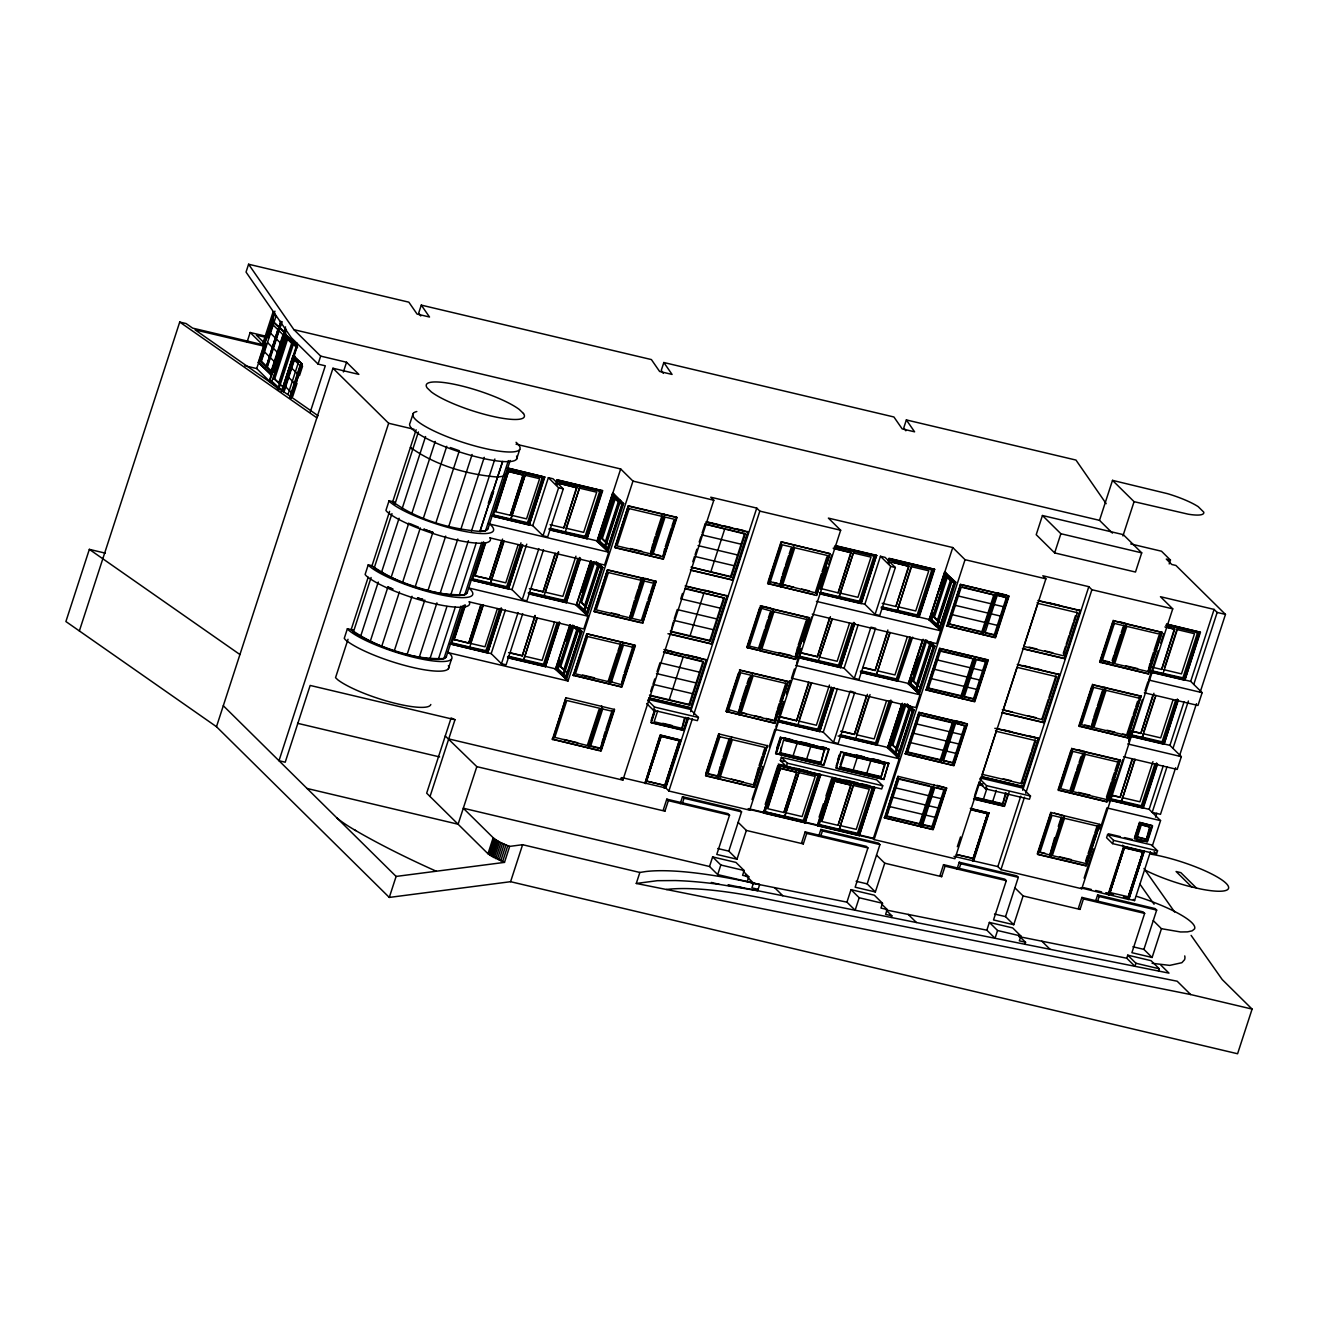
<?xml version="1.0" encoding="UTF-8"?>
<svg xmlns="http://www.w3.org/2000/svg" width="1318" height="1318" viewBox="0 0 1318 1318"><rect width="100%" height="100%" fill="white"/><g stroke="black" fill="none" stroke-linecap="round" stroke-linejoin="round"><path stroke-width="1.5" d="M105.325 553.148L89.344 549.359L65.9 621.536L216.482 726.712L389.288 897.426L510.593 881.693L1237.586 1053.757L1252.1 1009.094L1222.231 979.571L1191.093 935.368M79.36 630.943L179.726 322.053L186.085 323.553L192.609 328.116L262.447 344.641L273.188 311.625M420.788 315.974L418.729 312.959L421.282 305.117L429.52 317.012L417.081 314.079L408.844 302.168L248.591 264.243L246.038 272.085L291.311 337.672L318.066 364.097L325.299 365.811L310.175 412.336M247.026 342.186L250.173 332.498L266.187 336.288M286.401 329.22L271.59 374.806L270.569 374.559L258.279 362.417L274.951 311.147M272.991 384.642L256.713 368.562L271.508 323.371L273.551 323.849L261.425 361.165L271.508 371.149M285.1 333.223L272.2 321.23L274.671 313.651M259.926 360.77L265.478 343.668M267.9 336.205L273.501 318.972M261.557 359.122L266.467 343.998M268.312 338.331L272.612 325.101M276.088 316.04L274.243 321.724L272.2 321.23M279.465 329.698L267.34 367.014L266.318 366.766L278.098 329.121L279.119 329.352M282.003 321.872L280.157 327.556L279.136 327.309L280.635 321.295M266.318 366.766L278.098 329.121M279.136 327.309L280.981 321.625M278.51 331.23L266.994 366.684L265.972 366.437M281.657 321.543L279.811 327.226L278.79 326.979M283.683 332.581L285.528 326.897M270.569 374.559L285.38 328.989M269.103 381.561L284.688 333.586L296.945 344.921M279.087 389.98L269.811 380.803L284.688 335.036L285.709 335.283M273.238 372.203L285.709 333.816M273.32 372.286L285.512 335.349M282.019 390.556L271.887 381.297L286.747 335.53M273.683 378.628L286.731 338.462L287.752 338.693L274.704 378.876L279.614 383.719L273.683 378.628L274.704 378.876M278.592 383.489L291.64 343.306L286.731 338.462M278.197 387.541L293.074 341.774M279.218 387.789L293.37 344.245L297.044 347.886M281.344 391.726L293.008 355.811L295.051 356.288M281.525 391.726L297.275 343.257M281.805 391.924L292.711 358.331L294.754 358.826L298.412 362.434L288.115 394.164M282.365 390.688L291.657 362.088M292.893 358.265L296.616 346.832L284.688 335.036M283.601 388.283L294.029 356.041L302.217 364.147L291.163 398.168L302.151 364.081L293.008 355.811M294.211 355.646L297.324 346.057L284.688 333.586M283.996 390.309L288.296 377.08M289.515 373.307L293.815 360.078M283.848 392.402L294.754 358.826M289.729 397.295L300.043 365.564L292.711 358.331M290.075 397.855L301.13 363.834M292.728 396.454L297.028 383.225M299.483 375.663L302.563 366.206M318.066 364.097L320.669 356.107L293.914 329.665L248.591 264.243M216.482 726.712L332.96 368.249L358.842 374.378L346.552 362.236L320.669 356.107M343.388 371.956L346.552 362.236M332.96 368.249L388.645 423.259L278.988 760.733L285.215 762.216L310.158 685.442L454.974 719.727L430.03 796.484M413.193 413.424L410.046 423.078A56.345 11.434 18 0 0 463.343 453.145A56.345 11.434 18 0 0 516.541 456.094M353.356 630.086L347.375 628.752L344.245 638.406L345.53 639.873A56.345 11.434 18 0 0 409.074 666.562A56.345 11.434 18 0 0 448.367 665.606M372.22 565.735L368.233 564.845L365.102 574.5L366.388 575.966A56.345 11.434 18 0 0 429.932 602.655A56.345 11.434 18 0 0 469.224 601.7M395.021 502.142L389.041 500.807L385.91 510.461L387.195 511.928A56.345 11.434 18 0 0 450.723 538.617A56.345 11.434 18 0 0 490.032 537.662M348.018 639.279L335.546 677.666L337.853 679.874A51.517 10.445 18 0 0 391.578 702.395A51.517 10.445 18 0 0 430.805 704.487M462.816 605.802L446.39 656.512L443.935 658.555C411.496 659.774 377.739 647.896 351.148 629.691L368.183 577.251M389.601 511.335L371.989 565.834C398.58 584.039 432.337 595.917 464.776 594.698L467.231 592.655L483.591 541.83M510.165 460.493L488.055 528.551A51.517 10.445 18 0 1 479.9 531.434C449.339 528.864 417.74 519.803 392.715 501.73L416.126 429.767M446.407 656.512A51.517 10.445 18 0 1 407.163 654.42A51.517 10.445 18 0 1 353.438 631.882L371.083 577.498M418.399 431.958L395.005 503.937L392.731 501.746M467.182 592.54A51.517 10.445 18 0 1 427.955 590.431A51.517 10.445 18 0 1 374.23 567.91L391.957 513.592M360.588 636.479L378.266 582.045M402.171 508.534L425.566 436.555M381.429 572.622L399.09 518.238M370.259 641.355L387.92 586.988L392.863 589.047M411.842 513.41L435.237 441.431M391.1 577.498L408.794 523.065M381.775 646.182L399.453 591.815M402.616 582.325L420.31 527.892M423.375 518.238L446.753 446.275M394.362 650.647L412.023 596.263M415.203 586.774L432.897 532.34A51.517 10.445 18 0 1 423.753 529.161L432.881 532.406M435.945 522.686L459.339 450.723L450.344 447.543M407.147 654.403L424.824 600.036M427.988 590.546L445.682 536.113M448.746 526.459L472.124 454.479M419.272 657.237L436.933 602.853M440.113 593.38L457.791 538.996M460.855 529.292L484.25 457.313M429.899 658.934L446.934 606.494M450.74 595.077L468.417 540.693M471.498 530.989L494.876 459.01M488.286 503.328L491.993 491.894M438.317 659.379L455.353 606.939M479.9 531.434L502.652 461.415L479.983 531.434L485.601 530.61L488.055 528.551M459.158 595.522L476.193 543.082M489.769 502.784L492.883 493.179M489.917 502.932L493.657 491.416M443.935 658.555L460.971 606.115M464.776 594.698L481.811 542.258M485.601 530.61L508.353 460.592M501.219 607.812L486.968 651.669L451.728 643.332L464.117 605.193M521.384 545.751L507.759 587.696L472.519 579.36L484.299 543.131M535.026 475.205L543.411 477.956L528.551 523.724L493.311 515.387L507.842 469.29M481.152 604.962L468.73 643.217L453.886 639.461L465.073 605.028M475.287 573.561L485.238 542.95M495.453 511.499L508.501 471.333L523.345 475.09L510.297 515.272L495.782 511.829L508.501 471.333M454.216 639.79L465.402 605.357M502.57 539.078L489.505 579.245L475.007 575.818L485.568 543.296M448.384 668.737L451.514 659.082M516.557 459.224L519.687 449.57M468.73 643.217L480.823 604.632M489.505 579.245L501.614 540.66M523.015 474.76L510.297 515.272M482.899 605.127L470.46 643.382L484.975 646.808L497.397 608.554M503.674 541.138L490.494 583.1L504.119 541.138M525.816 473.03L510.939 518.798L525.091 475.254L539.606 478.698L526.541 518.864L512.043 515.42M451.053 642.657L469.702 647.072L483.344 605.127M389.288 897.426L396.108 876.437L223.302 705.723M518.188 544.581L505.766 582.836L491.252 579.409M486.968 651.669L485.947 650.664L499.588 608.718M507.759 587.696L506.738 586.691L520.989 542.835M528.551 523.724L527.529 522.719L542.406 476.951M501.038 610.465L487.644 653.02L501.993 608.883M522.785 544.894L508.435 589.047L522.439 544.565M544.482 476.754L529.226 525.075L544.812 477.083L507.166 467.923L544.812 477.083M522.735 613.644L506.112 664.832L501.45 663.728L491.202 653.613L505.371 610.003M543.527 549.672L526.887 600.86L522.225 599.756L511.994 589.624L526.772 544.136M532.769 525.651L548.37 477.676L553.033 478.78L563.28 488.896L547.678 536.871L543.016 535.767L532.769 525.651L491.581 515.898L529.226 525.075M556.015 483.871L556.921 479.703L602.606 490.757L587.004 538.749L549.557 529.885M556.904 485.255L557.465 480.773L580.134 486.128L565.274 531.895L550.15 528.32M501.45 663.728L518.073 612.54M522.225 599.756L538.864 548.568M543.016 535.767L558.601 487.792L548.37 477.676M445.253 735.971L476.819 766.648L458.104 824.228L307.061 788.477M535.322 615.72L522.274 655.886L534.993 615.391M555.488 553.659L543.065 591.914L555.158 553.329M576.559 487.446L563.84 527.941L576.905 487.775L558.931 483.261L576.905 487.775M537.332 617.895L523.691 659.857L536.887 617.895M558.288 552.011L545.24 592.177L562.868 596.362L575.933 556.18M558.733 552.011L544.153 595.555M554.516 622.08L542.093 660.334L524.449 656.166M558.157 623.348L544.532 665.293L543.51 664.288L557.152 622.343M579.574 557.465L565.323 601.321L564.302 600.316L577.927 558.371M600.646 491.252L586.115 537.349L585.093 536.344L599.954 490.576M549.029 652.822L558.997 622.112M566.065 600.365L579.788 558.14M586.23 538.304L598.092 501.845M559.442 622.228L545.438 666.694L559.771 622.557M580.233 558.239L566.229 602.721L580.563 558.568M602.26 490.428L587.004 538.749M639.856 872.467L522.603 844.706L509.671 846.387L504.481 862.384L487.973 853.735L493.179 837.737L463.31 808.231L709.512 866.503L717.7 874.592L759.679 884.526L757.685 890.704L719.315 884.394A219.875 47.234 16.2 0 0 675.36 880.556L657.369 880.688L636.281 883.455L639.856 872.467L645.952 871.511A219.694 44.548 18 0 1 759.679 884.526M488.681 854.361L493.871 838.363L493.179 837.737M489.522 855.02L494.711 839.039L493.871 838.363M490.51 855.712L495.7 839.731L494.711 839.039M491.63 856.436L496.82 840.439L495.7 839.731M492.883 857.161L498.089 841.164L496.82 840.439M494.25 857.903L499.456 841.905L498.089 841.164M577.745 627.253L582.078 631.536L566.493 679.511L555.389 669.313L569.722 625.16M590.513 561.188L576.18 605.341L587.943 616.198L583.775 628.983L469.274 601.881M596.955 541.352L612.557 493.377L613.578 493.624L623.645 503.575L608.059 551.567L596.955 541.352L597.977 541.599L613.578 493.624M516.046 444.182L620.679 468.961L632.969 481.103L568.009 681.027L555.718 668.885L570.282 624.633M591.057 560.661L576.51 604.896L528.353 593.512M490.065 537.909L604.567 565.01L608.718 552.209L597.301 540.924L620.679 468.961M559.524 659.956L556.41 669.56L555.389 669.313M565.768 640.762L570.134 627.335M581.551 592.144L591.535 561.435M495.749 858.661L500.939 842.663L499.456 841.905M566.394 676.414L558.091 668.984L572.341 625.127M587.185 612.442L578.882 605.011L592.507 563.05M607.977 548.469L599.674 541.023L614.534 495.255L612.475 494.777L623.002 504.415M559.755 666.167L564.697 670.285L559.755 666.167L572.803 626.001L576.427 628.818M585.472 606.313L580.53 602.194L593.594 562.028L594.616 562.259L581.551 602.441L585.472 606.313L598.537 566.13M614.369 498.039L618.29 501.911L605.242 542.093L601.321 538.222L614.369 498.039L619.312 502.158L608.125 536.591M497.331 859.418L502.52 843.421L500.939 842.663M560.776 666.414L573.824 626.248M606.264 542.324L602.342 538.452L615.391 498.286M499.011 860.176L504.201 844.179L502.52 843.421M500.758 860.918L505.964 844.92L504.201 844.179M563.676 670.038L576.724 629.872L572.803 626.001M584.451 606.066L597.515 565.9L593.594 562.028M905.861 430.788L903.802 427.773L906.356 419.931L914.593 431.826L902.171 428.877L893.917 416.982L663.827 362.516L661.274 370.374L663.316 373.373M563.132 673.959L578.009 628.192M583.923 609.987L598.8 564.219M604.715 546.014L619.575 500.247L620.597 500.478M502.586 861.659L507.792 845.662L505.964 844.92M565.307 668.374L577.745 630.119M564.153 674.206L578.305 630.663L580.909 633.25M584.945 610.218L599.822 564.45M605.736 546.245L619.872 502.718L622.491 505.288M566.559 678.144L565.537 677.897L580.414 632.129L573.61 625.407M595.769 562.77L601.206 568.157L586.329 613.924L576.806 604.517L578.882 605.011M608.142 550.183L607.12 549.936L621.981 504.168M565.471 679.264L581.057 631.289L576.74 627.022M586.246 615.292L601.848 567.317L596.082 561.616M607.038 551.319L622.623 503.344L612.557 493.377M587.268 615.539L602.853 567.547L598.537 563.28M552.077 739.003L601.09 751.112L614.6 709.529L565.933 697.749L552.407 739.332L598.982 750.354M586.708 633.777L573.198 675.36L621.536 686.793L635.045 645.21L586.708 633.777L635.391 645.54L621.882 687.139L572.869 675.03M655.507 580.909L656.166 581.567L642.657 623.15L655.837 581.238L607.499 569.804L593.99 611.387L629.889 619.872M663.728 556.954L676.628 517.266L628.291 505.815L614.781 547.415L663.119 558.848M552.753 739.662L565.933 697.749M573.544 675.689L587.054 634.106M642.657 623.15L594.319 611.717L607.499 569.804M676.282 516.936L676.958 517.595L663.448 559.178L615.111 547.744L628.291 505.815M554.664 737.833L566.789 700.501L600.25 708.425L588.125 745.741L553.988 737.157M620.366 643.777L621.025 644.453L608.9 681.768L575.455 673.844L587.581 636.528L586.905 635.869M638.719 587.268L641.141 579.805L641.817 580.464L629.691 617.796L596.247 609.872L608.372 572.556L607.697 571.88M655.87 534.482L661.933 515.832L662.608 516.491L650.482 553.807L617.022 545.899L629.147 508.583L628.488 507.908M510.593 881.693L522.603 844.706M598.965 709.628L587.449 745.082L588.125 745.741M617.335 653.118L608.241 681.109L608.9 681.768M617.928 651.24L619.757 645.655M634.485 600.333L629.691 617.796M635.078 598.471L638.11 589.13M652.838 543.823L650.482 553.807M653.448 541.962L655.26 536.36M590.777 740.271L596.296 723.252M610.333 680.072L612.178 674.404M615.852 663.069L617.697 657.385M642.179 582.078L643.398 578.289M659.28 529.441L662.344 519.984M602.688 709.002L612.689 711.358L600.563 748.69L590.563 746.317L602.688 709.002L602.029 708.343M611.354 682.345L623.48 645.029L633.464 647.385L621.338 684.717L610.679 681.686M643.596 580.381L644.271 581.057L632.146 618.373L642.13 620.729L654.255 583.413L653.58 582.754M652.921 554.4L665.063 517.068L675.047 519.44L662.921 556.756L652.262 553.725L660.252 555.619M600.563 748.69L602.919 738.69M603.529 736.828L605.341 731.226M605.951 729.365L612.013 710.699M623.711 674.717L621.338 684.717M624.304 672.855L632.805 646.726L633.464 647.385M647.517 601.403L641.454 620.07L642.13 620.729M648.126 599.542L649.955 593.94M650.548 592.079L652.987 584.615M664.667 548.634L662.921 556.756M665.277 546.756L671.34 528.106M671.949 526.244L673.762 520.643M600.744 750.782L614.27 709.199M650.631 691.505L652.377 686.118M654.716 678.935L652.97 684.322L692.543 693.696M657.039 671.768L659.956 662.789L699.529 672.164M686.217 588.52L724.488 598.075L710.501 641.141L670.928 631.783L673.168 622.145M674.338 618.554L677.254 609.575L716.827 618.949M682.493 593.429L680.747 598.817L720.32 608.175M692.79 561.748L694.537 556.377L734.11 565.735M695.113 554.581L696.876 549.194M699.199 542.011L700.945 536.64M702.115 533.049L705.031 524.07L724.818 528.765L710.83 571.814M448.746 738.92L622.87 780.124L713.812 500.23L710.748 497.199L756.746 508.089L759.827 511.12L840.67 530.248L749.728 810.158L668.885 791.014L665.804 787.983L621.799 777.571M648.308 699.446L690.237 709.364L698.425 717.453L697.387 720.649L653.464 710.254L654.502 707.058L647.665 700.319M651.191 720.353L654.074 711.456M654.997 710.023L650.944 722.462L683.482 730.156L686.942 719.496M687.864 718.046L683.811 730.485L651.29 722.791L655.326 710.353M685.558 717.354L681.983 728.36L654.14 721.77L657.731 710.764M669.247 699.776L683.251 656.71L663.465 652.031L703.697 662.064L689.709 705.114L650.136 695.756M690.039 635.803L704.026 592.738M660.68 736.152L679.281 740.551L664.008 787.554L665.244 788.131L680.829 740.156L660.153 734.966L644.947 783.337L645.804 783.535L661.076 736.531L645.54 783.271M644.947 783.337L660.384 735.197L680.829 740.156M645.655 783.386L660.862 736.317L679.66 740.93L664.387 787.933M684.289 718.524L681.983 728.36M689.709 705.114L689.034 704.455L703.038 661.389L685.228 657.171M710.501 641.141L709.825 640.482L723.813 597.416M744.604 533.444L745.28 534.103L731.292 577.169L730.617 576.51L744.604 533.444L726.795 529.226M664.239 787.785L679.445 740.716M680.45 739.777L665.244 788.131M691.373 705.838L706.349 659.774L664.404 649.856M726.515 597.729L711.539 643.794L669.61 633.859M665.079 787.983L680.681 740.008M649.148 698.178L691.093 708.096L706.679 660.12L706.003 659.445M667.946 633.727L711.885 644.123L727.47 596.131L726.795 595.472M690.731 570.216L732.66 580.151L748.262 532.159L747.586 531.5M665.804 787.983L688.704 717.519M690.616 711.638L756.746 508.089M668.885 791.014L692.411 718.59M693.68 714.686L759.827 511.12M666.793 799.153L663.382 809.647L664.931 811.163L668.341 800.669L666.793 799.153L728.014 813.651L729.546 815.167L716.778 854.443L736.993 859.221L746.35 830.439L738.162 822.35M680.22 803.7L682.493 796.715L740.024 810.323L741.556 811.855L728.805 851.131L736.993 859.221M682.329 803.486L684.042 798.23L682.493 796.715M705.838 773.353L718.722 733.665L719.397 734.324L705.888 775.907L754.226 787.357L767.405 745.444L754.506 785.133M738.294 673.465L726.004 711.275L775.017 723.384L788.197 681.455L739.859 670.022L726.333 711.605L774.671 723.038L788.197 681.455M759.695 607.598L746.795 647.303L795.808 659.395L809.318 617.812L760.634 606.049L747.125 647.632L757.784 650.153M768.196 581.436L781.096 541.731L830.093 553.84L816.583 595.423L767.57 583.314M726.679 711.934L740.189 670.351L739.513 669.692M747.471 647.962L760.98 606.379L760.305 605.72M768.246 583.989L781.755 542.406M723.187 757.109L729.249 738.442L729.925 739.118L717.799 776.434L707.799 774.078L719.925 736.746L719.266 736.087M728.59 710.089L740.716 672.773L750.716 675.145L738.574 712.461L727.915 709.43M761.507 608.801L749.382 646.117L759.366 648.489L771.491 611.157L760.832 608.125M770.173 582.144L782.299 544.828L792.283 547.184L780.157 584.5L769.498 581.485M717.799 776.434L720.155 766.45M720.765 764.572L722.577 758.97M740.947 702.461L738.574 712.461M741.54 700.599L746.4 685.673M747.009 683.811L748.822 678.21M764.753 629.164L758.69 647.813L759.366 648.489M765.363 627.286L767.784 619.822M768.394 617.961L770.223 612.359M781.904 576.378L780.157 584.5M782.513 574.516L784.935 567.053M785.544 565.175L788.576 555.85M789.185 553.988L790.998 548.387M727.816 748.278L729.661 742.611M743.698 699.43L749.217 682.411M760.799 646.792L765.099 633.563M720.238 777.01L732.363 739.695L765.824 747.619L753.698 784.935L719.579 776.351M741.029 713.038L753.155 675.722L786.615 683.63L774.49 720.962L740.354 712.379M806.731 618.999L807.39 619.658L795.265 656.974L761.82 649.066L773.946 611.733L773.271 611.074M782.612 585.093L794.738 547.761L828.182 555.685L816.056 593.001L781.936 584.418M709.512 866.503L712.626 856.914L735.955 862.433L744.143 870.523L742.594 875.317L748.805 876.8L747.24 881.594M717.7 874.592L720.831 865.003L712.626 856.914M758.476 767.471L753.698 784.935M759.086 765.61L762.117 756.285M762.727 754.407L764.539 748.822M774.49 720.962L776.846 710.962M777.455 709.1L779.267 703.499M779.877 701.637L785.94 682.971M797.637 646.99L795.265 656.974M798.23 645.128L806.122 620.86M821.443 573.676L815.381 592.342L816.056 593.001M822.053 571.814L826.897 556.888M808.972 617.483L795.462 659.066L759.893 650.911L773.419 609.328L772.743 608.652M814.26 594.616L767.916 583.66L781.426 542.06L829.763 553.511L816.583 595.423M803.107 640.861L804.969 635.111M779.548 714.735L783.897 701.341M786.385 693.68L790.734 680.302M799.169 654.025L801.031 648.308M803.436 641.191L810.323 619.707M820.504 588.685L827.391 567.168M752.034 799.548L762.809 766.384M769.135 746.878L774.852 729.332L899.222 758.773L873.241 838.742L819.252 825.958M775.824 726.992L783.93 702.049M786.434 694.372L790.8 680.928L789.779 680.681M794.441 669L791.475 678.144L915.845 707.585L920.013 694.784L908.58 683.498L860.489 672.114M796.616 663.02L799.729 653.415M803.469 641.899L811.575 616.956M820.521 589.443L827.375 568.338M828.627 564.499L831.74 554.894M776.928 747.685L780.388 737.026M776.104 751.573L780.717 737.355L829.071 749.299L823.882 765.297L775.528 753.352M776.203 754.011L781.393 738.014M820.933 762.908L824.442 749.398L820.933 762.908L780.157 753.253L781.277 747.092M780.157 753.253L783.65 739.744M765.198 804.392L777.669 766.005M819.747 773.897L820.752 774.902L805.166 822.877L763.484 813.008L778.954 764.753M781.393 757.29L787.373 763.204L786.335 766.401L780.355 760.486L781.393 757.29L876.75 779.861L882.73 785.775L881.693 788.971L778.74 764.704L763.484 813.008M764.934 809.598L766.796 803.881M770.519 792.447L779.185 765.742L819.236 775.742L804.359 821.509L764.671 811.855M765 812.185L779.877 766.417M768.015 806.451L780.454 768.196L796.995 772.364L783.93 812.531L767.735 808.692L780.454 768.196M808.988 682.559L796.566 720.814L808.659 682.23M830.406 616.659L817.341 656.842L829.434 618.241M850.851 552.357L838.133 592.869L851.181 552.687L833.223 548.189M799.367 719.167L811.18 682.823M831.955 618.85L819.532 657.105L837.161 661.274L849.599 623.019M854.097 550.726L839.22 596.494L853.372 552.95L871 557.135L857.952 597.301L840.324 593.133M779.086 720.303L797.983 724.768L811.624 682.823M832.399 618.85L818.429 660.466M793.074 755.807L797.258 742.957M796.649 772.035L783.93 812.531M799.696 770.338L784.82 816.106L799.696 770.338L819.236 775.742L813.519 793.09M829.434 685.08L816.386 725.246L798.741 721.078M806.665 759.02L810.85 746.186L785.594 740.205M832.449 688.26L818.824 730.221L817.803 729.216L831.427 687.255M853.866 622.376L839.615 666.249L838.594 665.244L852.219 623.282M860.39 602.26L859.385 601.255L874.246 555.488L875.267 556.493L860.39 602.26L819.516 592.589M833.108 689.067L819.73 731.622L834.063 687.469M854.525 623.167L840.505 667.633L854.855 623.496M861.593 601.42L876.552 555.356L835.151 545.553M819.895 593.858L861.297 603.66L876.552 555.356M854.805 692.247L838.182 743.434L833.52 742.331L823.272 732.198L837.441 688.606M854.311 678.342L870.934 627.17L875.597 628.274L858.974 679.445L854.311 678.342L844.064 668.226L858.232 624.633M864.855 604.254L880.44 556.278L885.103 557.382L895.35 567.498L879.749 615.473L875.086 614.369L864.855 604.254L819.565 593.528M804.359 821.509L803.354 820.504L818.214 774.737M888.085 562.473L888.991 558.288L934.676 569.36L919.091 617.335L881.627 608.471M806.023 816.122L804.161 821.872L805.166 822.877M804.837 822.547L819.796 776.483M888.991 563.857L889.535 559.359L912.221 564.73L897.344 610.498L882.236 606.923M833.52 742.331L850.143 691.143L853.257 691.884M875.086 614.369L890.688 566.394L880.44 556.278M805.166 831.905L801.756 842.4L803.305 843.915L806.715 833.421L805.166 831.905L866.387 846.387L867.919 847.919L855.151 887.195L875.366 891.973L884.724 863.191L876.519 855.102M819.088 817.144L823.453 803.716M825.958 796.039L831.559 778.757M837.622 760.14L839.352 754.802M836.222 765.807L839.681 755.132M873.653 786.648L874.872 787.703L859.287 835.678L817.605 825.826L832.861 777.505L817.275 825.48L748.855 809.301M888.513 762.875L883.999 779.531L836.32 768.246L840.835 751.589M819.055 822.416L822.152 812.876M825.875 801.443L832.679 780.454M858.479 834.31L857.458 833.306L872.335 787.538L873.356 788.543L858.479 834.31L819.121 825.002L833.997 779.235L833.306 778.559L854.146 783.485L839.269 829.253L818.429 824.327M821.509 821.18L834.558 780.997L851.099 785.166L838.05 825.348L821.839 821.509L834.558 780.997M840.192 764.984L843.767 753.978M818.593 836.452L820.867 829.45L878.398 843.075L879.93 844.607L867.178 883.884L875.366 891.973M820.702 836.238L822.416 830.983L820.867 829.45M867.392 694.322L854.344 734.488L866.437 695.904M887.558 632.261L875.136 670.516L887.854 630.004M908.629 566.032L895.91 606.544L908.975 566.361L892.961 562.325M868.957 696.497L856.519 734.752L874.163 738.937L886.586 700.665M889.749 632.525L876.552 674.47L890.194 632.525M897.344 610.498L911.15 566.625L928.795 570.809L915.73 610.975L898.102 606.807M840.653 734.867L855.777 738.459L870.028 694.586M853.191 770.041L857.375 757.191L885.235 764.292L881.05 777.142L840.274 767.488L844.443 754.637L885.235 764.292M850.769 784.836L838.05 825.348M839.269 829.253L853.092 785.38L869.287 789.218L856.239 829.384L840.027 825.562M907.377 636.693L894.955 674.948L877.31 670.78M890.853 700.039L876.602 743.896L875.58 742.891L889.222 700.945M911.018 637.961L897.393 679.923L896.372 678.918L910.013 636.956M918.185 615.951L917.163 614.946L932.04 569.178L933.045 570.183L918.185 615.951L881.198 607.186M866.783 773.254L870.967 760.404M877.096 744.95L891.858 701.143M897.904 680.978L912.633 637.171M864.921 813.519L873.027 788.576M873.702 789.235L858.726 835.299L858.051 834.64M873.916 789.284L859.287 835.678M909.832 705.855L914.148 710.122L898.563 758.114L887.459 747.916L901.809 703.763M930.623 641.882L934.94 646.149L919.354 694.141L908.25 683.927L922.584 639.79M940.129 630.152L929.042 619.954L944.627 571.979L955.731 582.177L936.637 643.612L812.267 614.172M902.204 705.921L888.48 748.146L887.805 747.471L901.957 703.878M908.58 683.498L922.748 639.905M935.813 625.885L929.371 619.526L952.749 547.547L828.379 518.106L840.67 530.248M905.68 704.01L912.484 710.731L897.624 756.499L888.101 747.092L902.352 703.219M919.42 692.757L908.876 683.119L923.127 639.246M940.212 628.785L929.668 619.13L944.545 573.363L945.566 573.61M911.133 678.424L909.272 684.174L908.25 683.927M912.385 674.585L918.003 657.303M932.551 612.524L930.047 620.201L929.042 619.954M940.031 589.492L945.649 572.21M881.05 777.142L884.559 763.633M899.584 756.12L890.177 747.586L904.428 703.713M919.256 691.044L910.952 683.597L925.203 639.741M940.047 627.055L931.744 619.625L946.621 573.857M891.825 744.769L904.873 704.603L905.894 704.833L892.846 745.016L896.767 748.888L891.825 744.769L892.846 745.016M930.607 644.733L917.542 684.899L916.537 684.668L912.616 680.796L925.664 640.614L929.289 643.448M946.456 576.641L950.377 580.513L937.312 620.679L933.391 616.808L946.456 576.641L947.477 576.889L951.382 580.76L938.334 620.926M917.542 684.899L913.638 681.027L926.686 640.861M937.032 619.641L934.413 617.055L947.477 576.889M895.746 748.64L908.794 708.474L904.873 704.603M916.537 684.668L929.585 644.486L925.664 640.614M895.202 752.562L910.079 706.794L907.558 704.306M915.994 688.589L930.87 642.822M936.785 624.6L951.662 578.833M851 889.65L859.204 897.756L855.135 910.244L846.947 902.138L851 889.65L874.328 895.186L882.516 903.275L880.951 908.069L887.179 909.535L885.614 914.346L891.841 915.812L891.298 917.476M898.003 745.049L909.189 710.616M896.224 752.792L911.1 707.025M917.015 688.82L931.167 645.293L933.77 647.863M937.806 624.847L951.942 581.304L954.561 583.89M918.399 692.51L933.276 646.743L926.472 640.037M939.19 628.538L954.067 582.77L944.545 573.363M897.542 757.866L913.127 709.891L907.377 704.191M918.333 693.894L933.918 645.902L929.602 641.635M939.108 629.922L954.71 581.93L944.627 571.979M954.001 856.37L997.874 866.585L1000.955 869.616L1081.798 888.744L1172.74 608.85L1091.897 589.723L1088.816 586.675L1042.818 575.785L1045.899 578.833L954.94 858.726L874.098 839.582L965.04 559.689L952.749 547.547M884.147 817.605L933.16 829.714L946.67 788.115L898.003 776.351L884.493 817.934L932.831 829.368L946.34 787.785M918.794 712.379L905.268 753.962L953.606 765.396L967.132 723.813L918.794 712.379L967.461 724.142L953.952 765.725L904.939 753.632M939.569 648.39L926.06 689.973L974.397 701.423L987.907 659.84L939.569 648.39L988.253 660.17L974.743 701.753L925.73 689.644M960.361 584.418L946.851 626.001L995.189 637.451L1008.698 595.868L960.361 584.418L1009.028 596.197L995.518 637.78L946.505 625.671M884.823 818.264L898.003 776.351M905.614 754.291L919.124 712.709M926.406 690.319L939.915 648.736M947.181 626.33L960.69 584.747M920.195 824.343L919.519 823.684L931.645 786.352L932.32 787.027L920.195 824.343L886.734 816.419L888.497 808.296M895.762 785.907L897.591 780.305M907.459 749.909L909.288 744.324M911.71 736.861L909.881 742.446L943.342 750.37M916.554 721.918L918.975 714.455M931.282 676.612L933.095 671.01M936.126 661.685L933.704 669.149L967.165 677.057M971.251 657.929L939.767 650.482L936.736 659.824L970.196 667.732M962.519 586.971L994.678 595.093L982.553 632.409L948.433 623.826L954.496 605.176L987.94 613.084M955.105 603.298L956.917 597.713M960.558 586.51L957.527 595.835L990.971 603.759M886.734 816.419L898.86 779.103L898.201 778.444L929.684 785.89M939.767 650.482L940.442 651.141L928.317 688.474L961.761 696.382L973.887 659.066L973.228 658.407L961.102 695.723L961.761 696.382M949.108 624.501L961.234 587.169L994.678 595.093M952.436 722.379L953.112 723.038L940.986 760.371L940.311 759.695L952.436 722.379L920.952 714.933M982.553 632.409L981.877 631.75L994.003 594.434M925.582 809.087L928.646 799.631M942.683 756.45L945.747 746.993M951.893 728.096L953.738 722.429M984.875 626.61L986.721 620.943M936.093 787.406L944.759 789.96L932.633 827.292L922.633 824.92L921.974 824.261L928.037 805.595L938.021 807.967M928.646 803.733L930.459 798.131M932.88 790.668L931.068 796.27L941.052 798.626M965.55 725.987L954.875 722.956L965.55 725.987L953.425 763.303L942.749 760.288L945.187 752.809M949.421 739.76L951.25 734.159M964.15 694.438L965.962 688.836M968.4 681.373L966.572 686.975L976.572 689.33M970.822 673.91L972.635 668.308L982.635 670.681M973.244 666.447L975.666 658.984M987.973 621.124L989.785 615.539M996.457 595.011L1007.117 598.026L994.991 635.358L994.316 634.699L1006.441 597.367L996.457 595.011L990.395 613.661L1000.378 616.033M922.633 824.92L934.775 787.604L944.759 789.96M943.424 760.947L955.55 723.615M997.133 595.67L985.007 632.986L994.991 635.358M932.633 827.292L931.958 826.617L944.083 789.301M953.425 763.303L952.749 762.644L964.875 725.328M985.666 661.339L986.325 662.015L974.2 699.331L973.541 698.672L985.666 661.339L977.659 659.461M937.411 813.914L940.475 804.474M954.512 761.293L957.576 751.837M962.486 736.713L964.331 731.045M979.587 684.075L981.432 678.408M1042.439 515.503L1036.212 534.696L1054.647 552.917L1135.49 572.045L1141.717 552.852L1123.298 534.647L1042.439 515.503L1060.875 533.724L1141.717 552.852M943.54 864.657L940.129 875.152L941.662 876.668L945.072 866.173L943.54 864.657L1004.744 879.139L1006.293 880.655L993.525 919.948L1013.74 924.725L1023.081 895.943L1014.893 887.838M957.329 846.716L960.509 836.93M974.743 795.166L978.318 784.161M1031.599 750.749L1035.108 739.991L1035.783 740.65L1021.78 783.716L982.207 774.358L996.21 731.292L995.535 730.617M1002.998 710.369L1016.985 667.32L1056.558 676.678L1042.571 719.743L1002.323 709.71M1076.674 612.046L1077.35 612.705L1063.362 655.771L1023.789 646.397L1037.777 603.331L1037.101 602.672M1054.647 552.917L1060.875 533.724M956.967 869.205L959.24 862.203L1016.755 875.827L1018.303 877.343L1005.535 916.636L1013.74 924.725M959.076 868.99L960.789 863.735L959.24 862.203M980.378 778.032L1022.307 787.966L1030.495 796.056L1029.457 799.252L985.535 788.856L986.572 785.66L979.735 778.905M983.426 799.202L987.001 788.197M970.905 809.581L987.627 813.535L972.355 860.539L973.59 861.115L989.027 812.992L970.345 808.379M987.808 813.7L972.585 860.769L987.627 813.535M973.129 860.72L988.797 812.761M992.701 801.393L996.276 790.388M1006.227 793.238L1002.652 804.26L1005.552 792.579M1008.188 793.617L1004.151 806.056L973.541 798.807M973.87 799.136L1004.481 806.385L1009.11 792.167M1112.458 533.131L1099.509 520.346L1112.507 480.362L1167.468 493.657A36.097 7.315 18 0 1 1198.194 506.656L1203.762 512.158A36.097 7.315 18 0 1 1188.259 514.201L1134.073 501.664L1112.507 480.362M1031.022 752.545L1021.104 783.057L1021.78 783.716M1048.304 699.347L1041.895 719.084L1042.571 719.743M1048.897 697.551L1055.883 676.019L1056.558 676.678M1063.264 653.3L1065.603 646.133M1066.18 644.337L1069.096 635.358M1069.689 633.563L1073.181 622.804M1073.758 621.009L1075.504 615.621M1065.932 652.311L1064.73 658.736L1080.332 610.761L1079.656 610.102M981.235 776.763L1023.163 786.698L1038.749 738.706L1038.09 738.047M1002.01 712.791L1043.955 722.725L1059.54 674.734L1058.865 674.075M997.874 866.585L1020.775 796.121M1022.686 790.24L1088.816 586.675M1000.955 869.616L1024.481 797.192M1025.75 793.271L1091.897 589.723M989.373 922.402L997.561 930.508L995.041 938.268L986.852 930.178L989.373 922.402L1012.702 927.921L1020.89 936.027L1019.325 940.821L1025.552 942.288L1024.91 944.248M1122.936 535.932L1134.073 501.664M1070.974 750.173L1058.074 789.877L1107.087 801.97L1120.267 760.058L1071.929 748.624L1058.42 790.207L1106.758 801.641L1120.267 760.058M1091.765 686.2L1078.865 725.889L1127.879 737.998L1141.042 696.085L1092.704 684.635L1079.195 726.234L1127.533 737.668L1141.042 696.085M1112.557 622.228L1099.657 661.916L1148.67 674.025L1162.179 632.442L1113.496 620.663L1099.986 662.246L1148.324 673.696M1037.958 854.509L1051.467 812.926L1050.808 812.267L1037.282 853.85L1037.958 854.509L1086.296 865.959L1099.805 824.36L1085.966 865.613L1037.628 854.179L1051.138 812.596L1099.805 824.36M1058.749 790.536L1072.259 748.954L1071.583 748.294M1079.541 726.564L1093.05 684.981L1092.375 684.306M1100.316 662.575L1113.842 620.992L1113.166 620.333M1039.886 852.664L1052.011 815.348L1061.995 817.72L1049.869 855.036L1039.21 852.005M1082.111 753.072L1082.786 753.731L1070.661 791.064L1060.66 788.691L1072.786 751.375L1072.127 750.7M1092.902 686.727L1093.578 687.403L1081.452 724.719L1091.436 727.075L1103.561 689.759L1102.902 689.1M1113.694 622.755L1114.369 623.414L1102.243 660.746L1112.227 663.102L1124.353 625.786L1123.677 625.111M1054.647 837.573L1049.869 855.036M1058.288 826.386L1061.32 817.045L1061.995 817.72M1076.048 771.738L1069.985 790.388L1070.661 791.064M1076.658 769.86L1078.47 764.275M1079.08 762.397L1080.892 756.812M1091.436 727.075L1093.199 718.953M1093.808 717.091L1096.84 707.75M1097.433 705.888L1102.293 690.962M1112.161 660.582L1113.99 654.98M1114.583 653.118L1120.646 634.452M1121.256 632.591L1123.084 626.989M1050.067 857.128L1053.741 845.777M1100.843 700.814L1105.143 687.584M1117.961 648.176L1122.244 634.946M1063.774 817.621L1064.45 818.297L1052.324 855.613L1085.768 863.537L1097.894 826.205L1097.219 825.546L1094.797 833.009M1114.979 770.898L1118.01 761.573L1118.685 762.232L1106.56 799.548L1073.099 791.64L1085.225 754.308L1084.566 753.649M1138.801 697.584L1139.477 698.26L1127.335 735.576L1093.891 727.668L1106.016 690.335L1105.341 689.676M1126.132 625.704L1126.808 626.363L1114.682 663.679L1148.126 671.603L1160.252 634.288L1159.593 633.612M1169.198 563.939L1170.45 560.068L1161.504 551.221L1130.696 543.922M1085.702 861L1087.515 855.398M1088.124 853.537L1094.187 834.871M1106.494 797.028L1111.338 782.101M1111.947 780.223L1114.369 772.76M1127.335 735.576L1126.676 734.917L1132.739 716.251M1133.348 714.389L1135.16 708.787M1135.77 706.926L1137.582 701.324M1149.889 663.481L1148.126 671.603M1150.482 661.603L1153.514 652.278M1154.123 650.417L1158.983 635.49M1148.934 671.801L1161.833 632.113M1084.104 878.134L1093.611 848.891M1099.953 829.384L1106.922 807.918L1160.548 820.62L1152.311 845.975M1109.212 800.388L1116.033 779.416M1128.752 740.271L1131.849 730.732M1144.93 690.945L1147.896 681.801M1109.146 801.723L1122.87 759.497M1128.686 741.622L1142.393 699.413M1148.851 679.561L1158.209 650.762M1160.697 643.085L1163.81 633.497M1081.913 897.41L1078.503 907.904L1080.035 909.42L1083.445 898.925L1081.913 897.41L1143.118 911.891L1144.65 913.407L1131.898 952.7L1152.113 957.478L1161.455 928.696L1153.266 920.59M1132.524 759.119L1120.086 797.374L1132.178 758.789M1153.925 693.268L1140.861 733.434L1152.953 694.85M1174.371 628.933L1161.652 669.429L1174.717 629.263L1166.529 627.071M1107.614 834.508L1106.576 837.704L1112.573 843.619L1156.496 854.015L1157.534 850.818L1151.553 844.904L1107.614 834.508L1113.611 840.406L1157.534 850.818M1135.144 759.382L1121.519 801.328L1134.699 759.382M1155.919 695.443L1142.294 737.405L1143.052 733.698L1160.68 737.882L1173.119 699.611M1143.678 731.787L1154.865 697.354M1164.469 667.781L1176.892 629.526L1194.52 633.711L1181.472 673.877L1163.843 669.692M1151.751 670.714L1163.086 673.399L1177.946 627.632L1168.506 625.391M1112.573 843.619L1113.611 840.406M1095.901 900.21L1097.614 894.955L1155.128 908.58L1156.677 910.095L1143.909 949.388L1152.113 957.478M1097.449 901.726L1099.146 896.487L1097.614 894.955M1108.141 894.329L1123.727 846.354M1109.113 894.658L1124.27 847.54L1143.035 852.103L1127.813 899.173M1109.229 894.774L1124.452 847.705M1124.27 847.54L1109.377 894.922L1080.941 887.887L1081.798 888.744M1152.953 761.639L1139.905 801.805L1122.277 797.637M1156.594 762.924L1142.344 806.781L1141.339 805.776L1154.963 763.814M1177.386 698.985L1163.135 742.841L1162.114 741.836L1175.738 699.874M1183.926 678.836L1182.905 677.831L1197.765 632.063L1198.787 633.068L1183.926 678.836L1150.828 671.01M1143.53 805.941L1157.253 763.699M1178.045 699.743L1164.025 744.242L1178.374 700.089M1199.446 633.843L1184.816 680.236L1200.418 632.261L1166.562 623.991M1109.74 800.24L1143.25 808.181L1157.599 764.028M1134.864 836.485L1139.477 822.267L1152.591 825.875L1147.401 841.872L1134.287 838.264M1134.617 838.594L1139.823 822.597L1152.261 825.546L1147.055 841.543L1136.396 839.022M1134.963 838.923L1140.152 822.926M1146.38 839.599L1149.675 826.699L1140.498 824.541L1150.35 827.375L1146.38 839.599L1136.528 836.765L1139.938 826.287M1137.203 837.441L1141.174 825.2M1160.548 820.62L1149.131 809.334L1163.3 765.725M1123.546 756.746L1177.188 769.432L1181.34 756.647L1169.923 745.362L1184.091 701.753M1144.337 692.774L1197.98 705.459L1202.131 692.658L1190.698 681.373L1214.092 609.41L1160.45 596.708L1172.74 608.85M1166.99 766.878L1152.196 812.366L1160.499 814.326L1175.623 767.751M1172.987 748.393L1188.391 700.995M1193.779 684.421L1217.157 612.442L1214.092 609.41M1128.224 896.981L1142.854 851.939L1127.582 898.942L1134.567 900.589L1150.416 851.823M1128.982 897.196L1144.024 851.148L1128.818 899.519L1108.372 894.56M1128.669 899.37L1144.255 851.379M1155.524 817.144L1156.792 813.239M1179.412 756.104L1196.447 703.697M1200.22 692.049L1225.46 614.402L1175.92 565.455L1171.768 564.483L1166.298 559.079L1170.45 560.068M1127.747 955.155L1135.935 963.26L1134.946 966.308L1126.758 958.219L1127.747 955.155L1151.059 960.674L1159.263 968.779L1158.522 971.036M505.717 474.183L503.278 476.226L497.644 477.05M396.108 876.437L504.481 862.384M1152.08 963.293L1169.741 965.386L1181.867 962.7L1184.52 959.768A63.33 18.205 20.1 0 0 1184.734 955.912M497.578 477.05C467 474.48 435.401 465.435 410.392 447.362L412.682 449.553M751.425 882.994L846.947 902.138M886.965 910.161L986.852 930.178M1018.649 936.554L1126.758 958.219M728.475 884.856L1168.984 973.129L1160.779 965.023M636.281 883.455L1190.665 994.546L1252.1 1009.094M737.948 886.75L744.489 888.299M421.282 305.117L651.389 359.567L659.626 371.478L672.065 374.427L663.827 362.516M906.356 419.931L1075.966 460.064L1106.181 503.69M293.914 329.665L1099.509 520.346M291.64 343.306L292.662 343.553M266.302 337.474L256.367 335.134L264.424 343.092M296.616 346.832L297.637 347.062M261.425 361.165L259.382 360.687L270.865 372.038L282.991 334.706L271.508 323.371M258.279 362.417L271.59 374.806M244.901 365.761L256.713 368.562M269.811 380.803L271.887 381.297M1217.157 612.442L1225.46 614.402M388.645 423.259L414.132 429.306M632.969 481.103L713.812 500.23M965.04 559.689L1045.899 578.833M557.25 480.032L602.606 490.757M835.48 545.883L876.882 555.685M889.32 558.634L934.676 569.36M1166.891 624.32L1200.418 632.261M585.307 487.1L598.125 490.131M857.754 551.583L872.417 555.059M913.703 564.829L921.035 566.575M1181.274 628.159L1188.605 629.905M511.219 469.818L526.146 473.36M835.53 546.591L854.426 551.056M508.171 469.62L543.411 477.956M558.157 481.449L600.975 491.581M834.393 546.822L875.267 556.493M890.227 560.035L933.045 570.183M1165.689 625.243L1198.787 633.068M579.08 488.039L596.708 492.207L583.66 532.373L566.032 528.205L580.134 486.128M508.847 471.663L523.345 475.09M833.553 548.519L851.181 552.687M908.975 566.361L891.001 561.863M1164.914 626.94L1174.717 629.263M707.651 522.043L719.628 524.877M723.615 525.833L731.605 527.711M735.609 528.666L743.583 530.544M1047.711 602.54L1059.688 605.374M705.987 521.912L747.916 531.829L732.33 579.805L690.401 569.887M1038.057 600.497L1079.986 610.432L1064.4 658.407L1022.471 648.489M706.316 522.241L748.262 532.159M1038.386 600.827L1080.332 610.761M558.601 487.792L563.28 488.896M618.29 501.911L619.312 502.158M890.688 566.394L895.35 567.498M950.377 580.513L951.382 580.76M622.623 503.344L623.645 503.575M954.71 581.93L955.731 582.177M954.067 582.77L955.089 583.017M997.71 593.001L1006.59 595.11M1120.267 622.014L1123.826 622.854M628.62 506.161L676.958 517.595M1113.842 620.992L1162.179 632.442M745.28 534.103L705.031 524.07M1037.777 603.331L1077.35 612.705M629.147 508.583L662.608 516.491M1114.369 623.414L1124.353 625.786M1126.808 626.363L1160.252 634.288M701.538 534.844L741.111 544.202M993.426 604.336L1003.41 606.708M698.029 545.603L737.602 554.977M951.464 614.501L984.908 622.426M987.363 623.002L997.347 625.358M550.133 524.696L563.84 527.941M820.158 588.355L838.133 592.869M882.203 603.298L895.91 606.544M1151.866 667.122L1161.652 669.429M601.321 538.222L602.342 538.452M933.391 616.808L934.413 617.055M510.939 518.798L527.529 522.719M585.093 536.344L565.274 531.895M839.22 596.494L859.385 601.255M897.014 610.168L917.163 614.946M1182.905 677.831L1163.086 673.399M511.285 519.127L492.619 514.712L493.311 515.387M820.669 592.359L839.566 596.823M549.128 528.6L586.115 537.349M599.674 541.023L597.598 540.545L607.12 549.936M929.668 619.13L931.744 619.625M549.145 529.523L597.301 540.924M630.136 548.486L641.932 551.286M773.485 582.424L777.488 583.363M783.897 584.895L793.733 587.218M801.608 589.08L809.483 590.942M881.281 608.142L929.371 619.526M948.433 623.826L981.877 631.75M984.332 632.327L994.316 634.699M1101.568 660.071L1109.558 661.966M1125.819 665.821L1137.615 668.605M1150.976 671.966L1190.698 681.373M1151.306 672.312L1184.816 680.236M730.617 576.51L691.044 567.135L731.292 577.169M1029.045 647.138L1036.969 649.016M1044.877 650.894L1052.785 652.756M1022.801 648.818L1064.73 658.736M488.286 523.707L608.718 552.209M816.419 601.37L940.805 630.811M1148.489 679.973L1202.131 692.658M704.833 590.266L712.824 592.161M1022.933 665.557L1030.907 667.452M1034.91 668.407L1040.89 669.824M685.195 585.884L727.124 595.802M1017.265 664.47L1059.211 674.404L1043.609 722.379L1001.68 712.461M685.541 586.213L727.47 596.131M1017.611 664.816L1059.54 674.734M601.848 567.317L602.87 567.547M933.918 645.902L934.94 646.149M644.848 578.388L648.39 579.228M762.084 606.132L770.964 608.241M601.206 568.157L602.227 568.387M933.276 646.743L934.297 646.99M607.829 570.134L656.166 581.567M760.98 606.379L809.318 617.812M1093.05 684.981L1141.388 696.415M684.915 588.718L724.488 598.075M608.372 572.556L641.817 580.464M644.271 581.057L654.255 583.413M773.946 611.733L807.39 619.658M940.442 651.141L973.887 659.066M986.325 662.015L976.341 659.643L964.216 696.975L974.2 699.331M1093.578 687.403L1103.561 689.759M1106.016 690.335L1139.477 698.26M969.603 677.65L979.604 680.006M930.673 678.473L964.133 686.398M673.745 620.35L713.318 629.707M489.176 578.915L475.007 575.818M530.973 588.8L542.719 591.584M801.328 652.789L817.012 656.512M863.043 667.402L874.79 670.187M1132.689 731.243L1140.531 733.105M529.342 588.668L543.065 591.914M799.713 652.657L817.341 656.842M863.372 667.732L875.136 670.516M1131.075 731.111L1140.861 733.434M580.53 602.194L581.551 602.441M912.616 680.796L913.638 681.027M471.828 578.684L506.738 586.691M529.375 592.309L564.302 600.316M799.878 656.331L838.594 665.244M861.445 670.895L896.372 678.918M1141.948 737.059L1162.114 741.836M1130.959 734.719L1142.294 737.405M528.337 592.573L565.323 601.321M798.724 656.562L839.615 666.249M860.407 671.175L897.393 679.923M1130.037 735.016L1163.135 742.841M908.876 683.119L910.952 683.597M611.305 612.936L619.18 614.798M778.856 652.591L790.668 655.392M927.641 687.815L961.102 695.723M963.54 696.299L973.541 698.672M1084.78 724.999L1090.777 726.416M1106.988 730.254L1114.863 732.116M1122.738 733.978L1126.676 734.917M506.145 588.24L470.79 579.887L508.435 589.047M508.105 588.718L511.994 589.624M798.774 657.517L844.064 668.226M1130.185 735.955L1169.923 745.362M528.765 593.858L566.229 602.721M797.143 657.369L840.505 667.633M860.835 672.444L898.299 681.324M1130.514 736.301L1164.025 744.242M631.668 620.3L640.548 622.409M670.252 631.108L709.825 640.482M1004.3 710.188L1012.224 712.049M1028.04 715.806L1035.964 717.667M469.488 588.158L587.943 616.198M795.627 665.343L920.013 694.784M1127.697 743.945L1181.34 756.647M664.074 649.527L672.065 651.421M688.029 655.194L700.023 658.028M1004.135 730.007L1012.125 731.902M1028.089 735.691L1036.08 737.569M996.49 728.459L1038.419 738.377L1022.834 786.368L982.882 776.912M664.75 650.186L706.679 660.12M994.826 728.31L1038.749 738.706M581.057 631.289L582.078 631.536M913.127 709.891L914.148 710.122M956.127 720.962L963.227 722.643M1078.701 749.975L1082.243 750.815M580.414 632.129L581.436 632.376M912.484 710.731L913.506 710.962M740.189 670.351L788.526 681.801M1072.259 748.954L1120.597 760.387M996.21 731.292L1035.783 740.65M587.581 636.528L621.025 644.453M953.112 723.038L919.651 715.13L907.525 752.446L940.986 760.371M1072.786 751.375L1082.786 753.731M1085.225 754.308L1118.685 762.232M949.405 731.704L915.944 723.796L912.913 733.121L946.373 741.045M951.843 732.297L961.843 734.653M958.812 743.978L948.812 741.622L945.78 750.947L955.781 753.319M656.463 673.564L696.036 682.922M453.886 639.461L468.384 642.887M510.181 652.772L521.928 655.557M780.553 716.778L796.22 720.485M842.251 731.375L854.015 734.159M1111.914 795.182L1119.756 797.044M508.55 652.641L522.274 655.886M778.922 716.646L796.566 720.814M840.62 731.243L854.344 734.488M1112.244 795.512L1120.086 797.374M485.947 650.664L469.702 647.072M523.361 659.527L543.51 664.288M817.803 729.216L797.983 724.768M875.58 742.891L855.777 738.459M1121.173 800.998L1141.339 805.776M508.583 656.282L523.691 659.857M1110.184 798.659L1121.519 801.328M507.545 656.545L544.532 665.293M777.949 720.551L818.824 730.221M839.615 735.147L876.602 743.896M1111.206 799.4L1142.344 806.781M558.091 668.984L556.015 668.49L565.537 677.897M888.101 747.092L890.177 747.586M582.655 675.047L594.467 677.847M742.331 712.84L746.268 713.779M754.127 715.641L762.002 717.503M765.939 718.425L773.814 720.287M906.85 751.787L940.311 759.695M942.749 760.288L952.749 762.644M1078.338 792.365L1090.134 795.166M491.202 653.613L449.998 643.859L487.644 653.02M507.562 657.484L543.131 665.903M544.663 666.265L555.718 668.885M777.982 721.49L823.272 732.198M839.698 736.087L887.805 747.471M1109.394 799.927L1149.131 809.334M507.974 657.83L545.438 666.694M778.328 721.819L819.73 731.622M838.083 735.955L877.508 745.296M887.459 747.916L888.48 748.146M649.461 695.097L689.034 704.455M1003.311 778.839L1011.219 780.717M648.818 697.832L690.747 707.766M447.576 652.509L568.009 681.027M979.06 783.139L982.899 784.045M654.502 707.058L698.425 717.453M986.572 785.66L1030.495 796.056M784.358 737.965L792.299 739.843M800.257 741.721L808.198 743.599M822.102 746.894L826.073 747.833M856.387 755.016L864.344 756.894M872.285 758.773L880.226 760.651M782.711 737.816L790.652 739.711M806.55 743.467L814.491 745.345M822.432 747.224L826.419 748.163M856.733 755.346L864.674 757.224M872.631 759.102L880.572 760.98M841.51 752.249L889.189 763.534M978.994 784.82L982.964 785.759M812.794 746.647L822.498 748.937M845.711 754.44L855.431 756.73M784.325 740.403L825.117 750.057M937.114 785.347L946.67 788.115M1054.351 813.107L1063.906 815.875L1050.397 857.458L1049.721 856.799M767.735 745.774L719.068 733.994L705.558 775.577L753.896 787.027M662.756 723.302L672.032 725.493M719.925 736.746L729.925 739.118M898.86 779.103L932.32 787.027M974.15 797.011L1001.977 803.585M1064.45 818.297L1097.894 826.205M974.826 797.67L1002.652 804.26M1136.528 836.765L1145.704 838.94M779.482 752.594L820.274 762.249M839.599 766.812L880.391 776.467M1108.438 833.8L1120.415 836.633M1124.402 837.589L1132.393 839.467M1136.396 840.423L1142.376 841.84M780.355 760.486L784.325 761.425M895.169 787.769L928.613 795.693M787.373 763.204L882.73 785.775M970.575 808.609L989.192 813.14M796.056 768.295L807.901 771.096M846.008 780.108L857.853 782.908M861.807 783.848L869.699 785.726M971.069 809.746L988.006 813.914M820.752 774.902L778.295 764.078M833.19 777.834L874.872 787.703M1144.419 851.543L1123.957 846.584L1108.52 894.708L1106.955 893.159M855.662 783.584L863.076 785.347M782.974 766.648L800.026 770.684M833.997 779.235L873.356 788.543M1124.649 847.919L1143.233 852.318M798.972 772.579L815.183 776.417L802.118 816.583L785.923 812.745M780.783 768.526L796.995 772.364M834.904 781.327L851.099 785.166M925.582 805.018L892.138 797.093L889.106 806.435L922.551 814.343M925.005 814.919L934.989 817.292M563.84 739.497L577.614 742.759M591.897 746.136L599.888 748.031M709.133 773.88L717.124 775.775M731.375 779.152L743.187 781.936M886.075 815.76L919.519 823.684M921.974 824.261L931.958 826.617M1041.204 852.482L1045.207 853.421M1059.524 856.815L1071.32 859.6M664.898 785.495L646.265 781.03L664.849 785.429M956.473 854.459L973.211 858.413M956.588 854.575L973.327 858.529M784.82 816.106L803.354 820.504M838.94 828.923L857.458 833.306M764.325 811.509L785.166 816.452M1083.643 887.64L1091.403 889.485M1095.637 890.49L1101.601 891.891M1105.571 892.83L1113.529 894.724M1123.447 897.064L1129.411 898.481M684.042 798.23L741.556 811.855M822.416 830.983L879.93 844.607M960.789 863.735L1018.303 877.343M1099.146 896.487L1156.677 910.095M668.341 800.669L729.546 815.167M806.715 833.421L867.919 847.919M945.072 866.173L1006.293 880.655M1083.445 898.925L1144.65 913.407M297.555 723.302L439.619 756.927M476.819 766.648L664.931 811.163M746.35 830.439L803.305 843.915M884.724 863.191L941.662 876.668M1023.081 895.943L1080.035 909.42M1161.455 928.696L1180.599 931.974L1187.502 931.875L1192.213 930.821L1194.553 928.877A62.786 12.735 18 0 0 1136.561 896.322M717.783 848.528L728.805 851.131M856.14 881.281L867.178 883.884M994.513 914.033L1005.535 916.636M1132.887 946.769L1143.909 949.388M720.831 865.003L744.143 870.523M859.204 897.756L882.516 903.275M997.561 930.508L1020.89 936.027M1135.935 963.26L1159.263 968.779M758.13 889.337L751.903 887.854L753.468 883.06L745.28 874.971M727.701 885.235L731.688 886.19M711.374 882.434L719.315 884.394M417.509 597.878L422.996 599.492A51.517 10.445 18 0 1 417.542 597.977M507.792 845.662L509.671 846.387M454.974 719.727L451.118 717.948L426.67 793.172L487.973 853.735M354.443 829.846L361.478 833.899A343.355 69.623 18 0 0 436.274 871.231M488.616 523.213L489.538 523.856A56.345 11.434 18 0 1 460.526 530.528A56.345 11.434 18 0 1 390.326 502.273L389.041 500.807M318.132 415.796L195.097 329.862L263.995 346.156L250.173 332.498M179.726 322.053L316.847 417.822M89.344 549.359L239.925 654.535M371.923 565.719L374.23 567.91M351.148 629.691L353.438 631.882M1125.605 623.282L1126.28 623.941L1112.754 665.524L1112.095 664.865M1104.813 687.255L1105.489 687.914L1091.979 729.497L1091.304 728.838M995.93 592.589L996.589 593.248L982.75 634.502M1084.022 751.227L1084.698 751.886L1071.188 793.485L1070.513 792.81M975.139 656.562L975.814 657.221L962.305 698.804L961.629 698.145M938.894 621.486L941.513 624.057M1196.497 888.101L1180.846 872.648L1176.084 871.511L1191.736 886.981M1154.107 851.642L1156.496 854.015M1122.541 845.184L1124.122 846.733M793.535 544.68L794.194 545.339L780.684 586.922L780.009 586.263M954.347 720.534L955.023 721.21L941.167 762.447M918.102 685.459L920.722 688.045M1133.381 899.42L1134.567 900.589M1128.439 896.817L1109.954 892.533M1127.17 897.953L1128.818 899.519M910.376 709.265L912.995 711.852M978.697 782.118L985.535 788.856M1190.665 994.546L1177.172 981.218L765.873 898.794A177.37 38.238 16.2 0 0 666.397 889.485M663.844 513.987L664.519 514.646L651.01 556.229L650.334 555.57M933.556 784.507L934.231 785.182L920.722 826.765L920.046 826.106M897.327 749.431L899.93 752.018M895.68 755.263L899.222 758.773M1041.863 941.2L1050.051 949.29M1020.083 936.9L1025.552 942.288M751.952 672.625L752.627 673.3L739.118 714.883L738.442 714.224M643.069 577.959L643.744 578.635L630.218 620.218L629.559 619.542M606.824 542.884L609.443 545.471M599.097 566.691L601.7 569.277M874.098 839.582L872.565 838.067L748.196 808.626L749.728 810.158M731.16 736.614L731.836 737.273L718.326 778.856L717.651 778.197M908.234 914.428L916.438 922.518M816.6 824.821L817.605 825.826M622.277 641.932L622.953 642.607L609.443 684.19L608.768 683.531M586.032 606.857L588.652 609.443M881.709 904.148L887.179 909.535M886.371 910.409L891.841 915.812M285.726 333.059L273.221 321.477M646.627 703.515L653.464 710.254M270.519 333.174L276.088 338.693M276.434 339.023L282.003 344.525M267.488 342.515L273.057 348.018M273.403 348.347L277.571 352.483M291.723 368.15L299.054 375.383M264.457 351.84L270.025 357.343M270.371 357.689L274.539 361.807M288.691 377.475L294.804 383.505M285.66 386.817L291.756 392.846M280.306 384.411L283.996 388.052M601.486 705.921L602.161 706.58L588.652 748.163L587.976 747.504M565.257 670.829L567.86 673.416M774.622 887.657L782.81 895.746M743.352 871.396L748.805 876.8M749.926 881.231L752.66 883.933M620.827 778.098L622.87 780.124M368.233 564.845L369.534 566.312A56.345 11.434 18 0 0 439.718 594.566A56.345 11.434 18 0 0 468.73 587.894M347.375 628.752L348.677 630.218A56.345 11.434 18 0 0 418.86 658.473A56.345 11.434 18 0 0 447.873 651.8M1143.991 868.496L1174.602 911.974M1139.971 884.23L1154.074 904.247M418.531 527.167A51.517 10.445 18 0 1 410.277 523.707M392.698 589.08A51.517 10.445 18 0 1 387.937 586.988M516.046 442.288A56.345 11.434 18 0 1 466.473 443.491A56.345 11.434 18 0 1 416.817 411.529M355.745 830.587A128.274 26.014 18 0 1 336.93 817.984M1150.96 854.179A52.654 10.676 18 0 1 1222.165 880.127A52.654 10.676 18 0 1 1200.253 888.925L1187.815 885.993A52.654 10.676 18 0 1 1145.045 870.061M781.063 737.685L775.857 753.682L823.536 764.967L828.742 748.97L781.063 737.685M841.181 751.919L835.974 767.916L883.653 779.202L888.859 763.204L841.181 751.919M934.314 569.014L919.338 615.078L934.33 569.03M523.46 413.473L519.292 409.47A51.517 10.445 18 0 0 459.372 385.4A51.517 10.445 18 0 0 427.213 387.986L431.381 391.973A51.517 10.445 18 0 0 491.317 416.043A51.517 10.445 18 0 0 523.46 413.473"/></g></svg>
